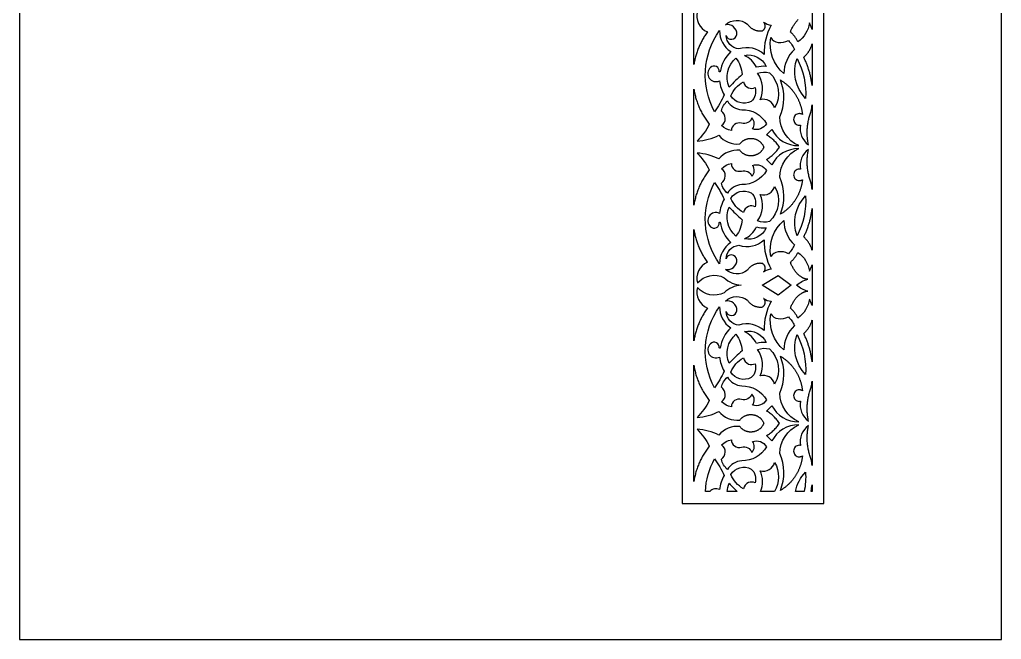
# Model space of a CAD drawing. Extents: x -415 to 415, y -1000 to 1000.
# Drawn here: x -415 to 415, y -1000 to -476 of the extents above; entities that cross this region are included whole.
import ezdxf

# ---------------------------------------------------------------- set-up
doc = ezdxf.new("R2010")
doc.units = 0
doc.header["$MEASUREMENT"] = 0
doc.layers.add('BITMAP_LAYER', color=18, linetype='CONTINUOUS')

msp = doc.modelspace()

# ---------------------------------------------------------------- linework, layer by layer
at = {"layer": 'BITMAP_LAYER'}
for points in [[(-415, -1000), (415, -1000), (415, 1000), (-415, 1000)], [(145, -885), (265, -885), (265, 885), (145, 885)], [(255, -531.81), (254.91, -531.03), (254.81, -530.25), (254.7, -529.48), (254.58, -528.7), (254.45, -527.93), (254.32, -527.15), (254.17, -526.38), (254.02, -525.61), (253.86, -524.85), (253.69, -524.08), (253.52, -523.32), (253.33, -522.56), (253.14, -521.8), (252.94, -521.04), (252.73, -520.28), (252.51, -519.53), (252.28, -518.78), (252.05, -518.03), (251.8, -517.29), (251.55, -516.55), (251.29, -515.81), (251.03, -515.07), (250.75, -514.33), (250.47, -513.6), (250.17, -512.87), (249.87, -512.15), (249.57, -511.42), (249.25, -510.7), (248.93, -509.99), (248.59, -509.27), (248.25, -508.56), (247.91, -507.86), (248.23, -507.57), (248.54, -507.28), (248.85, -506.99), (249.15, -506.69), (249.45, -506.38), (249.74, -506.07), (250.02, -505.76), (250.3, -505.44), (250.57, -505.11), (250.84, -504.78), (251.1, -504.45), (251.35, -504.11), (251.6, -503.77), (251.84, -503.42), (252.07, -503.07), (252.3, -502.72), (252.52, -502.36), (252.73, -501.99), (252.94, -501.63), (253.14, -501.26), (253.33, -500.89), (253.52, -500.51), (253.7, -500.13), (253.87, -499.74), (254.04, -499.36), (254.2, -498.97), (254.35, -498.58), (254.49, -498.18), (254.63, -497.78), (254.76, -497.38), (254.88, -496.98), (255, -496.57)], [(255, -671.03), (254.88, -670.63), (254.76, -670.22), (254.63, -669.82), (254.49, -669.42), (254.35, -669.03), (254.2, -668.63), (254.04, -668.25), (253.87, -667.86), (253.7, -667.48), (253.52, -667.1), (253.33, -666.72), (253.14, -666.35), (252.94, -665.98), (252.73, -665.61), (252.52, -665.25), (252.3, -664.89), (252.07, -664.53), (251.84, -664.18), (251.6, -663.84), (251.35, -663.49), (251.1, -663.16), (250.84, -662.82), (250.57, -662.49), (250.3, -662.17), (250.02, -661.85), (249.74, -661.53), (249.45, -661.22), (249.15, -660.92), (248.85, -660.62), (248.54, -660.32), (248.23, -660.03), (247.91, -659.75), (248.25, -659.04), (248.59, -658.33), (248.93, -657.62), (249.25, -656.9), (249.57, -656.18), (249.87, -655.46), (250.17, -654.73), (250.47, -654), (250.75, -653.27), (251.03, -652.54), (251.29, -651.8), (251.55, -651.06), (251.8, -650.32), (252.05, -649.57), (252.28, -648.82), (252.51, -648.07), (252.73, -647.32), (252.94, -646.56), (253.14, -645.81), (253.33, -645.05), (253.52, -644.29), (253.69, -643.52), (253.86, -642.76), (254.02, -641.99), (254.17, -641.22), (254.32, -640.45), (254.45, -639.68), (254.58, -638.9), (254.7, -638.13), (254.81, -637.35), (254.91, -636.57), (255, -635.79)], [(237.34, -700.56), (226.39, -708.91), (212.67, -700.56), (226.39, -692.22)], [(255, -765.33), (254.91, -764.55), (254.81, -763.78), (254.7, -763), (254.58, -762.22), (254.45, -761.45), (254.32, -760.68), (254.17, -759.9), (254.02, -759.14), (253.86, -758.37), (253.69, -757.6), (253.52, -756.84), (253.33, -756.08), (253.14, -755.32), (252.94, -754.56), (252.73, -753.81), (252.51, -753.05), (252.28, -752.3), (252.05, -751.56), (251.8, -750.81), (251.55, -750.07), (251.29, -749.33), (251.03, -748.59), (250.75, -747.85), (250.47, -747.12), (250.17, -746.39), (249.87, -745.67), (249.57, -744.94), (249.25, -744.22), (248.93, -743.51), (248.59, -742.79), (248.25, -742.08), (247.91, -741.38), (248.23, -741.09), (248.54, -740.8), (248.85, -740.51), (249.15, -740.21), (249.45, -739.9), (249.74, -739.59), (250.02, -739.28), (250.3, -738.96), (250.57, -738.63), (250.84, -738.3), (251.1, -737.97), (251.35, -737.63), (251.6, -737.29), (251.84, -736.94), (252.07, -736.59), (252.3, -736.24), (252.52, -735.88), (252.73, -735.52), (252.94, -735.15), (253.14, -734.78), (253.33, -734.41), (253.52, -734.03), (253.7, -733.65), (253.87, -733.27), (254.04, -732.88), (254.2, -732.49), (254.35, -732.1), (254.49, -731.7), (254.63, -731.3), (254.76, -730.9), (254.88, -730.5), (255, -730.09)], [(255, -875), (254.12, -875), (254.26, -874.29), (254.38, -873.59), (254.62, -872.17), (254.82, -870.74), (255, -869.31)]]:
    msp.add_lwpolyline(points, close=True, dxfattribs=at)
for points in [[(157.98, -468.92, 0.362219), (166.47, -486.43), (165.92, -487.21), (165.38, -487.99), (164.85, -488.78), (164.33, -489.57), (163.83, -490.37), (163.34, -491.18), (162.86, -491.99), (162.39, -492.82), (161.94, -493.64), (161.5, -494.48), (161.07, -495.32), (160.65, -496.16), (160.24, -497.01), (159.85, -497.87), (159.47, -498.73), (159.11, -499.59), (158.75, -500.47), (158.41, -501.34), (158.08, -502.22), (157.77, -503.11), (157.46, -504), (157.17, -504.89), (156.9, -505.79), (156.63, -506.69), (156.38, -507.6), (156.15, -508.51), (155.92, -509.42), (155.71, -510.34), (155.51, -511.26), (155.33, -512.18), (155.16, -513.11), (155, -514.04), (155, -420.04)], [(255, -467.04), (255, -484.28), (254.79, -483.56), (254.56, -482.86), (254.31, -482.16), (254.03, -481.47), (253.73, -480.78), (253.41, -480.11), (253.06, -479.44), (252.7, -478.79, -0.208868), (243.04, -494.82), (242.75, -494.23), (242.44, -493.64), (242.11, -493.07), (241.77, -492.5), (241.42, -491.94), (241.05, -491.4), (240.67, -490.86), (240.28, -490.33), (239.87, -489.81), (239.45, -489.31), (239.01, -488.81), (238.57, -488.33), (238.11, -487.85), (237.64, -487.39), (237.15, -486.94), (236.66, -486.5), (236.89, -485.89), (237.13, -485.27), (237.39, -484.64), (237.67, -484.02), (237.97, -483.4), (238.28, -482.78), (238.61, -482.16), (238.96, -481.55), (239.32, -480.94), (239.7, -480.35), (240.09, -479.76), (240.5, -479.18), (240.93, -478.61), (241.36, -478.06), (241.82, -477.52), (242.28, -477), (242.76, -476.49), (243.26, -476)]]:
    msp.add_lwpolyline(points, format="xyb", dxfattribs=at)
for points in [[(181.66, -480.43, -0.369668), (200.42, -479.81), (200.69, -480.19), (200.96, -480.57), (201.25, -480.93), (201.55, -481.28), (201.87, -481.62), (202.19, -481.94), (202.52, -482.25), (202.86, -482.55), (203.22, -482.84), (203.58, -483.11), (203.95, -483.37), (204.33, -483.61), (204.71, -483.85), (205.11, -484.06), (205.51, -484.27), (205.92, -484.46), (206.33, -484.63), (206.75, -484.79), (207.17, -484.94), (207.6, -485.07), (208.04, -485.18), (208.48, -485.28), (208.92, -485.37), (209.37, -485.44), (209.82, -485.49), (210.27, -485.52), (210.72, -485.55), (211.18, -485.55), (211.64, -485.54), (212.1, -485.51), (212.56, -485.46), (213.01, -485.4), (213.24, -485.27), (213.45, -485.12), (213.66, -484.96), (213.85, -484.79), (214.03, -484.61), (214.21, -484.42), (214.37, -484.22), (214.52, -484.01), (214.66, -483.8), (214.79, -483.58), (214.9, -483.35), (215, -483.11), (215.09, -482.87), (215.17, -482.63), (215.23, -482.38), (215.28, -482.13), (215.32, -481.87), (215.34, -481.61), (215.35, -481.35), (215.34, -481.1), (215.32, -480.84), (215.28, -480.58), (215.23, -480.32), (215.16, -480.06), (215.07, -479.81), (214.97, -479.56), (214.85, -479.31), (214.72, -479.07), (214.56, -478.83), (214.39, -478.59), (214.2, -478.37), (214, -478.15, 0.139367), (220.42, -480.63, 0.137585), (214.52, -505.4, 0.273416), (193.17, -500.84, -0.380149), (182.24, -489.3, 0.816534), (191.34, -488.58, 0.498191)], [(176.73, -485.22, 0.253104), (186.15, -503.08, 0.164445), (177.36, -520.24, -0.18041), (176.48, -520.1, 0.708801), (169.12, -516.52, 0.880107), (176.74, -527.74, 0.104328), (180.56, -539.71, -0.046557), (172.58, -553.9, -0.286298)], [(220.18, -491.23, 0.230321), (226.16, -495.24, 0.166766), (234.94, -493.68, -0.083811), (240.12, -501.14, 0.210839), (231.19, -521.67, -0.275821)], [(197.74, -506.27, -0.358347), (216.03, -515.5, 0.094175), (207.94, -516.31, 0.177653)], [(190.56, -508.51, -0.142886), (195.87, -522.44, 0.034019), (184.97, -533.05, -0.331334)], [(242.24, -508.76, -0.135946), (249.45, -542.58, -0.285871)], [(208.96, -521.4, -0.155287), (218.85, -520.87, -0.354773), (223.3, -550.62, 0.420521), (211.16, -543.74, 0.259642)], [(196.86, -528.52, 0.231072), (201.26, -533.68, 0.211684), (206.73, -533.43, -0.293727), (203.54, -545.17, -0.392189), (186.22, -540.47, -0.163302)], [(228.21, -527.04), (228.69, -527.33), (229.18, -527.64), (229.65, -527.95), (230.12, -528.26), (230.59, -528.59), (231.05, -528.92), (231.51, -529.25), (231.96, -529.59), (232.4, -529.94), (232.84, -530.29), (233.27, -530.65), (233.7, -531.02), (234.12, -531.39), (234.53, -531.77), (234.94, -532.15), (235.35, -532.54), (235.74, -532.93), (236.13, -533.33), (236.52, -533.74), (236.9, -534.15), (237.27, -534.56), (237.64, -534.98), (238, -535.41), (238.35, -535.84), (238.7, -536.27), (239.04, -536.71), (239.38, -537.15), (239.71, -537.6), (240.03, -538.06), (240.34, -538.52), (240.65, -538.98), (240.95, -539.45), (241.25, -539.92), (241.54, -540.39), (241.82, -540.87), (242.09, -541.36), (242.36, -541.84), (242.62, -542.34), (242.88, -542.83), (243.12, -543.33), (243.36, -543.83), (243.59, -544.34), (243.82, -544.85), (244.04, -545.36), (244.25, -545.88), (244.45, -546.4), (244.65, -546.93), (244.84, -547.45), (245.02, -547.98), (245.19, -548.51), (245.36, -549.05), (245.51, -549.59), (245.66, -550.13), (245.81, -550.68), (245.94, -551.22), (246.07, -551.77), (246.19, -552.32), (246.3, -552.88), (246.4, -553.44), (246.5, -553.99), (246.59, -554.56), (246.66, -555.12), (246.74, -555.68), (246.8, -556.25), (246.5, -556.08), (246.2, -555.93), (245.88, -555.8), (245.56, -555.69), (245.22, -555.61), (244.89, -555.55), (244.54, -555.51), (244.2, -555.5, 0.414214), (239.33, -560.36, 0.414214), (244.2, -565.23), (244.47, -565.22), (244.74, -565.2), (245.01, -565.16), (245.27, -565.11, 0.297221), (251.95, -581.9), (251.77, -581), (251.6, -580.1), (251.45, -579.19), (251.32, -578.29), (251.2, -577.38), (251.1, -576.48), (251.01, -575.57), (250.95, -574.66), (250.89, -573.76), (250.86, -572.85), (250.84, -571.94), (250.84, -571.03), (250.85, -570.12), (250.88, -569.22), (250.93, -568.31), (251, -567.4), (251.08, -566.5), (251.17, -565.6), (251.28, -564.7), (251.41, -563.8), (251.56, -562.9), (251.72, -562.01), (251.9, -561.12), (252.09, -560.23), (252.3, -559.34), (252.52, -558.46), (252.77, -557.58), (253.02, -556.71), (253.3, -555.84), (253.59, -554.97), (253.89, -554.11), (254.22, -553.25), (254.45, -551.95), (254.66, -550.65), (254.84, -549.34), (255, -548.03), (255, -583.8), (255, -583.8), (255, -583.8), (255, -619.57), (254.84, -618.26), (254.66, -616.96), (254.45, -615.65), (254.22, -614.35), (253.89, -613.5), (253.59, -612.63), (253.3, -611.77), (253.02, -610.9), (252.77, -610.02), (252.52, -609.14), (252.3, -608.26), (252.09, -607.37), (251.9, -606.49), (251.72, -605.59), (251.56, -604.7), (251.41, -603.8), (251.28, -602.91), (251.17, -602.01), (251.08, -601.1), (251, -600.2), (250.93, -599.29), (250.88, -598.39), (250.85, -597.48), (250.84, -596.57), (250.84, -595.67), (250.86, -594.76), (250.89, -593.85), (250.95, -592.94), (251.01, -592.03), (251.1, -591.12), (251.2, -590.22), (251.32, -589.31), (251.45, -588.41), (251.6, -587.51), (251.77, -586.61), (251.95, -585.71, 0.297221), (245.27, -602.49), (245.01, -602.44), (244.74, -602.4), (244.47, -602.38), (244.2, -602.37, 0.414214), (239.33, -607.24, 0.414214), (244.2, -612.1), (244.54, -612.09), (244.89, -612.05), (245.22, -611.99), (245.56, -611.91), (245.88, -611.8), (246.2, -611.68), (246.5, -611.52), (246.8, -611.35), (246.74, -611.92), (246.66, -612.48), (246.59, -613.05), (246.5, -613.61), (246.4, -614.17), (246.3, -614.72), (246.19, -615.28), (246.07, -615.83), (245.94, -616.38), (245.81, -616.93), (245.66, -617.47), (245.51, -618.01), (245.36, -618.55), (245.19, -619.09), (245.02, -619.62), (244.84, -620.15), (244.65, -620.68), (244.45, -621.2), (244.25, -621.72), (244.04, -622.24), (243.82, -622.75), (243.59, -623.26), (243.36, -623.77), (243.12, -624.27), (242.88, -624.77), (242.62, -625.27), (242.36, -625.76), (242.09, -626.25), (241.82, -626.73), (241.54, -627.21), (241.25, -627.69), (240.95, -628.16), (240.65, -628.63), (240.34, -629.09), (240.03, -629.55), (239.71, -630), (239.38, -630.45), (239.04, -630.89), (238.7, -631.33), (238.35, -631.77), (238, -632.2), (237.64, -632.62), (237.27, -633.04), (236.9, -633.46), (236.52, -633.87), (236.13, -634.27), (235.74, -634.67), (235.35, -635.06), (234.94, -635.45), (234.53, -635.84), (234.12, -636.21), (233.7, -636.58), (233.27, -636.95), (232.84, -637.31), (232.4, -637.66), (231.96, -638.01), (231.51, -638.35), (231.05, -638.69), (230.59, -639.02), (230.12, -639.34), (229.65, -639.66), (229.18, -639.97), (228.69, -640.27), (228.21, -640.57, 0.201358), (227.73, -609.33, -0.293471), (243.65, -585.11, 0.28506), (220.98, -598.68), (216.45, -594.15), (217.27, -593.66), (218.07, -593.15), (218.85, -592.62), (219.62, -592.06), (220.37, -591.48), (221.1, -590.88), (221.82, -590.26), (222.51, -589.62), (223.18, -588.96), (223.84, -588.28), (224.48, -587.58), (225.09, -586.86), (225.68, -586.12), (226.26, -585.37), (226.81, -584.59), (227.34, -583.8), (227.34, -583.8), (227.34, -583.8), (226.81, -583.01), (226.26, -582.24), (225.68, -581.48), (225.09, -580.74), (224.48, -580.03), (223.84, -579.33), (223.18, -578.64), (222.51, -577.98), (221.82, -577.34), (221.1, -576.72), (220.37, -576.12), (219.62, -575.54), (218.85, -574.99), (218.07, -574.45), (217.27, -573.94), (216.45, -573.45), (220.98, -568.93, 0.28506), (243.65, -582.49, -0.293471), (227.73, -558.27, 0.201358)], [(155, -534.72), (155.17, -535.73), (155.36, -536.74), (155.56, -537.74), (155.78, -538.74), (156.02, -539.74), (156.27, -540.73), (156.53, -541.72), (156.82, -542.7), (157.11, -543.68), (157.42, -544.66), (157.75, -545.62), (158.1, -546.59), (158.45, -547.55), (158.83, -548.5), (159.22, -549.45), (159.62, -550.39), (160.04, -551.32), (160.47, -552.25), (160.92, -553.17), (161.39, -554.08), (161.86, -554.99), (162.36, -555.89), (162.86, -556.79), (163.39, -557.67), (163.92, -558.55), (164.47, -559.42), (165.04, -560.28), (165.62, -561.14), (166.21, -561.98), (166.82, -562.82), (167.44, -563.65), (168.08, -564.47, -0.078206), (157.74, -578.8, 0.099058), (176.23, -573.76, 0.253489), (193.84, -581.08), (194.11, -580.74), (194.38, -580.42), (194.66, -580.11), (194.95, -579.81), (195.24, -579.52), (195.54, -579.25), (195.85, -578.99), (196.17, -578.75), (196.49, -578.51), (196.82, -578.29), (197.15, -578.08), (197.49, -577.88), (197.83, -577.7), (198.18, -577.53), (198.53, -577.37), (198.88, -577.22), (199.24, -577.09), (199.6, -576.96), (199.97, -576.85), (200.33, -576.76), (200.7, -576.67), (201.07, -576.6), (201.45, -576.54), (201.82, -576.49), (202.2, -576.45), (202.57, -576.42), (202.95, -576.41), (203.32, -576.41), (203.7, -576.41), (204.07, -576.44), (204.45, -576.47), (204.82, -576.51), (205.19, -576.57), (205.56, -576.64), (205.93, -576.72), (206.29, -576.81), (206.65, -576.91), (207.01, -577.02), (207.37, -577.15), (207.72, -577.28), (208.06, -577.43), (208.41, -577.59), (208.74, -577.76), (209.08, -577.94), (209.41, -578.13), (209.73, -578.33), (210.04, -578.54), (210.35, -578.77), (210.66, -579), (210.95, -579.25), (211.24, -579.51), (211.52, -579.77), (211.79, -580.05), (212.06, -580.34), (212.31, -580.64), (212.56, -580.95), (212.8, -581.27), (213.03, -581.6), (213.25, -581.94), (213.46, -582.29), (213.66, -582.65), (213.84, -583.03), (214.02, -583.41), (214.18, -583.8), (214.02, -584.19), (213.84, -584.58), (213.66, -584.95), (213.46, -585.31), (213.25, -585.66), (213.03, -586), (212.8, -586.33), (212.56, -586.65), (212.31, -586.96), (212.06, -587.26), (211.79, -587.55), (211.52, -587.83), (211.24, -588.1), (210.95, -588.35), (210.66, -588.6), (210.35, -588.84), (210.04, -589.06), (209.73, -589.27), (209.41, -589.48), (209.08, -589.67), (208.74, -589.85), (208.41, -590.02), (208.06, -590.17), (207.72, -590.32), (207.37, -590.46), (207.01, -590.58), (206.65, -590.7), (206.29, -590.8), (205.93, -590.89), (205.56, -590.97), (205.19, -591.03), (204.82, -591.09), (204.45, -591.13), (204.07, -591.17), (203.7, -591.19), (203.32, -591.2), (202.95, -591.2), (202.57, -591.18), (202.2, -591.16), (201.82, -591.12), (201.45, -591.07), (201.07, -591.01), (200.7, -590.93), (200.33, -590.85), (199.97, -590.75), (199.6, -590.64), (199.24, -590.52), (198.88, -590.38), (198.53, -590.23), (198.18, -590.08), (197.83, -589.9), (197.49, -589.72), (197.15, -589.52), (196.82, -589.31), (196.49, -589.09), (196.17, -588.86), (195.85, -588.61), (195.54, -588.35), (195.24, -588.08), (194.95, -587.79), (194.66, -587.5), (194.38, -587.18), (194.11, -586.86), (193.84, -586.52, 0.253489), (176.23, -593.84, 0.099058), (157.74, -588.8, -0.078206), (168.08, -603.14), (167.44, -603.96), (166.82, -604.78), (166.21, -605.62), (165.62, -606.47), (165.04, -607.32), (164.47, -608.18), (163.92, -609.05), (163.39, -609.93), (162.86, -610.82), (162.36, -611.71), (161.86, -612.61), (161.39, -613.52), (160.92, -614.43), (160.47, -615.36), (160.04, -616.28), (159.62, -617.22), (159.22, -618.16), (158.83, -619.1), (158.45, -620.06), (158.1, -621.02), (157.75, -621.98), (157.42, -622.95), (157.11, -623.92), (156.82, -624.9), (156.53, -625.88), (156.27, -626.87), (156.02, -627.86), (155.78, -628.86), (155.56, -629.86), (155.36, -630.87), (155.17, -631.87), (155, -632.89)], [(183.36, -544.73, 0.242634), (195.49, -552.18, -0.280967), (216.38, -564.04, -0.358891), (204.65, -568.39, 0.369609), (204.11, -559.16, -0.384853), (195.31, -563.59, 0.48266), (186.74, -569.83, -0.17375), (178.51, -565.54, 0.528808), (178.25, -553.35, -0.140873)], [(186.74, -597.77, 0.48266), (195.31, -604.01, -0.384853), (204.11, -608.45, 0.369609), (204.65, -599.22, -0.358891), (216.38, -603.57, -0.280967), (195.49, -615.42, 0.242634), (183.36, -622.87, -0.140873), (178.25, -614.25, 0.528808), (178.51, -602.06, -0.17375)], [(172.58, -613.7, -0.046557), (180.56, -627.89, 0.104328), (176.74, -639.87, 0.880107), (169.12, -651.08, 0.708801), (176.48, -647.5, -0.18041), (177.36, -647.37, 0.164445), (186.15, -664.53, 0.253104), (176.73, -682.38, -0.286298)], [(186.22, -627.13, -0.392189), (203.54, -622.44, -0.293727), (206.73, -634.17, 0.211684), (201.26, -633.92, 0.231072), (196.86, -639.08, -0.163302)], [(223.3, -616.98, -0.354773), (218.85, -646.73, -0.155287), (208.96, -646.21, 0.259642), (211.16, -623.86, 0.420521)], [(249.45, -625.03, -0.135946), (242.24, -658.84, -0.285871)], [(184.97, -634.55, 0.034019), (195.87, -645.16, -0.142886), (190.56, -659.09, -0.331334)], [(231.19, -645.93, 0.210839), (240.12, -666.47, -0.083811), (234.94, -673.93, 0.166766), (226.16, -672.36, 0.230321), (220.18, -676.37, -0.275821)], [(155, -653.56), (155.16, -654.49), (155.33, -655.42), (155.51, -656.34), (155.71, -657.26), (155.92, -658.18), (156.15, -659.09), (156.38, -660), (156.63, -660.91), (156.9, -661.81), (157.17, -662.71), (157.46, -663.61), (157.77, -664.5), (158.08, -665.38), (158.41, -666.26), (158.75, -667.14), (159.11, -668.01), (159.47, -668.88), (159.85, -669.74), (160.24, -670.59), (160.65, -671.44), (161.07, -672.29), (161.5, -673.13), (161.94, -673.96), (162.39, -674.79), (162.86, -675.61), (163.34, -676.42), (163.83, -677.23), (164.33, -678.03), (164.85, -678.83), (165.38, -679.62), (165.92, -680.4), (166.47, -681.17, 0.362219), (157.98, -698.68, -0.343365), (180.68, -694.22, 0.182087), (195.06, -700.56, 0.182087), (180.68, -706.9, -0.343365), (157.98, -702.44, 0.362219), (166.47, -719.95), (165.92, -720.73), (165.38, -721.51), (164.85, -722.3), (164.33, -723.09), (163.83, -723.89), (163.34, -724.7), (162.86, -725.52), (162.39, -726.34), (161.94, -727.16), (161.5, -728), (161.07, -728.84), (160.65, -729.68), (160.24, -730.53), (159.85, -731.39), (159.47, -732.25), (159.11, -733.12), (158.75, -733.99), (158.41, -734.86), (158.08, -735.74), (157.77, -736.63), (157.46, -737.52), (157.17, -738.41), (156.9, -739.31), (156.63, -740.22), (156.38, -741.12), (156.15, -742.03), (155.92, -742.95), (155.71, -743.86), (155.51, -744.78), (155.33, -745.71), (155.16, -746.63), (155, -747.56), (155, -700.56)], [(207.94, -651.29, 0.094175), (216.03, -652.1, -0.358347), (197.74, -661.33, 0.177653)], [(214.52, -662.2, 0.137585), (220.42, -686.97, 0.139367), (214, -689.46), (214.2, -689.24), (214.39, -689.01), (214.56, -688.78), (214.72, -688.54), (214.85, -688.29), (214.97, -688.05), (215.07, -687.8), (215.16, -687.54), (215.23, -687.28), (215.28, -687.03), (215.32, -686.77), (215.34, -686.51), (215.35, -686.25), (215.34, -685.99), (215.32, -685.73), (215.28, -685.48), (215.23, -685.23), (215.17, -684.98), (215.09, -684.73), (215, -684.49), (214.9, -684.26), (214.79, -684.03), (214.66, -683.81), (214.52, -683.59), (214.37, -683.38), (214.21, -683.18), (214.03, -682.99), (213.85, -682.81), (213.66, -682.64), (213.45, -682.48), (213.24, -682.34), (213.01, -682.2), (212.56, -682.14), (212.1, -682.09), (211.64, -682.07), (211.18, -682.05), (210.72, -682.06), (210.27, -682.08), (209.82, -682.12), (209.37, -682.17), (208.92, -682.24), (208.48, -682.32), (208.04, -682.42), (207.6, -682.54), (207.17, -682.67), (206.75, -682.81), (206.33, -682.97), (205.92, -683.15), (205.51, -683.34), (205.11, -683.54), (204.71, -683.76), (204.33, -683.99), (203.95, -684.23), (203.58, -684.49), (203.22, -684.77), (202.86, -685.05), (202.52, -685.35), (202.19, -685.66), (201.87, -685.99), (201.55, -686.33), (201.25, -686.68), (200.96, -687.04), (200.69, -687.41), (200.42, -687.8, -0.369668), (181.66, -687.18, 0.498191), (191.34, -679.02, 0.816534), (182.24, -678.31, -0.380149), (193.17, -666.76, 0.273416)], [(243.04, -672.78, -0.208868), (252.7, -688.81), (253.06, -688.16), (253.41, -687.49), (253.73, -686.82), (254.03, -686.14), (254.31, -685.44), (254.56, -684.75), (254.79, -684.04), (255, -683.33), (255, -700.56), (255, -700.56), (255, -700.56), (255, -700.56), (255, -700.56), (255, -717.8), (254.79, -717.09), (254.56, -716.38), (254.31, -715.68), (254.03, -714.99), (253.73, -714.31), (253.41, -713.63), (253.06, -712.97), (252.7, -712.31, -0.208868), (243.04, -728.34), (242.75, -727.75), (242.44, -727.16), (242.11, -726.59), (241.77, -726.02), (241.42, -725.47), (241.05, -724.92), (240.67, -724.38), (240.28, -723.85), (239.87, -723.34), (239.45, -722.83), (239.01, -722.33), (238.57, -721.85), (238.11, -721.37), (237.64, -720.91), (237.15, -720.46), (236.66, -720.02), (236.89, -719.41), (237.13, -718.79), (237.39, -718.17), (237.67, -717.54), (237.97, -716.92), (238.28, -716.3), (238.61, -715.69), (238.96, -715.07), (239.32, -714.47), (239.7, -713.87), (240.09, -713.28), (240.5, -712.7), (240.93, -712.13), (241.36, -711.58), (241.82, -711.04), (242.28, -710.52), (242.76, -710.01), (243.26, -709.53), (243.76, -709.06), (244.28, -708.62), (244.81, -708.2), (245.36, -707.8), (245.91, -707.44), (246.19, -707.26), (246.48, -707.1), (246.76, -706.94), (247.05, -706.78), (247.34, -706.64), (247.64, -706.5), (247.94, -706.38), (248.24, -706.26), (248.54, -706.14), (248.84, -706.04), (249.15, -705.95), (249.46, -705.86), (249.77, -705.79), (250.09, -705.72), (250.41, -705.66), (250.73, -705.61), (251.05, -705.58), (251.37, -705.55, -0.124553), (241.87, -700.56, -0.124553), (251.37, -695.58), (251.05, -695.55), (250.73, -695.51), (250.41, -695.46), (250.09, -695.41), (249.77, -695.34), (249.46, -695.26), (249.15, -695.18), (248.84, -695.08), (248.54, -694.98), (248.24, -694.87), (247.94, -694.75), (247.64, -694.62), (247.34, -694.48), (247.05, -694.34), (246.76, -694.19), (246.48, -694.03), (246.19, -693.86), (245.91, -693.69), (245.36, -693.32), (244.81, -692.93), (244.28, -692.51), (243.76, -692.06), (243.26, -691.6), (242.76, -691.11), (242.28, -690.61), (241.82, -690.09), (241.36, -689.55), (240.93, -688.99), (240.5, -688.43), (240.09, -687.85), (239.7, -687.26), (239.32, -686.66), (238.96, -686.05), (238.61, -685.44), (238.28, -684.82), (237.97, -684.2), (237.67, -683.58), (237.39, -682.96), (237.13, -682.34), (236.89, -681.72), (236.66, -681.1), (237.15, -680.67), (237.64, -680.21), (238.11, -679.75), (238.57, -679.28), (239.01, -678.79), (239.45, -678.3), (239.87, -677.79), (240.28, -677.27), (240.67, -676.74), (241.05, -676.21), (241.42, -675.66), (241.77, -675.1), (242.11, -674.54), (242.44, -673.96), (242.75, -673.38)], [(181.66, -713.95, -0.369668), (200.42, -713.33), (200.69, -713.71), (200.96, -714.09), (201.25, -714.45), (201.55, -714.8), (201.87, -715.14), (202.19, -715.46), (202.52, -715.77), (202.86, -716.07), (203.22, -716.36), (203.58, -716.63), (203.95, -716.89), (204.33, -717.14), (204.71, -717.37), (205.11, -717.59), (205.51, -717.79), (205.92, -717.98), (206.33, -718.15), (206.75, -718.31), (207.17, -718.46), (207.6, -718.59), (208.04, -718.7), (208.48, -718.8), (208.92, -718.89), (209.37, -718.96), (209.82, -719.01), (210.27, -719.05), (210.72, -719.07), (211.18, -719.07), (211.64, -719.06), (212.1, -719.03), (212.56, -718.99), (213.01, -718.92), (213.24, -718.79), (213.45, -718.64), (213.66, -718.48), (213.85, -718.31), (214.03, -718.13), (214.21, -717.94), (214.37, -717.74), (214.52, -717.54), (214.66, -717.32), (214.79, -717.1), (214.9, -716.87), (215, -716.63), (215.09, -716.39), (215.17, -716.15), (215.23, -715.9), (215.28, -715.65), (215.32, -715.39), (215.34, -715.14), (215.35, -714.88), (215.34, -714.62), (215.32, -714.36), (215.28, -714.1), (215.23, -713.84), (215.16, -713.58), (215.07, -713.33), (214.97, -713.08), (214.85, -712.83), (214.72, -712.59), (214.56, -712.35), (214.39, -712.12), (214.2, -711.89), (214, -711.67, 0.139367), (220.42, -714.16, 0.137585), (214.52, -738.92, 0.273416), (193.17, -734.36, -0.380149), (182.24, -722.82, 0.816534), (191.34, -722.11, 0.498191)], [(176.73, -718.74, 0.253104), (186.15, -736.6, 0.164445), (177.36, -753.76, -0.18041), (176.48, -753.62, 0.708801), (169.12, -750.04, 0.880107), (176.74, -761.26, 0.104328), (180.56, -773.23, -0.046557), (172.58, -787.43, -0.286298)], [(220.18, -724.75, 0.230321), (226.16, -728.76, 0.166766), (234.94, -727.2, -0.083811), (240.12, -734.66, 0.210839), (231.19, -755.2, -0.275821)], [(190.56, -742.04, -0.142886), (195.87, -755.96, 0.034019), (184.97, -766.58, -0.331334)], [(197.74, -739.79, -0.358347), (216.03, -749.02, 0.094175), (207.94, -749.83, 0.177653)], [(242.24, -742.28, -0.135946), (249.45, -776.1, -0.285871)], [(208.96, -754.92, -0.155287), (218.85, -754.39, -0.354773), (223.3, -784.15, 0.420521), (211.16, -777.26, 0.259642)], [(196.86, -762.04, 0.231072), (201.26, -767.2, 0.211684), (206.73, -766.95, -0.293727), (203.54, -778.69, -0.392189), (186.22, -773.99, -0.163302)], [(228.21, -760.56), (228.69, -760.86), (229.18, -761.16), (229.65, -761.47), (230.12, -761.79), (230.59, -762.11), (231.05, -762.44), (231.51, -762.77), (231.96, -763.12), (232.4, -763.46), (232.84, -763.82), (233.27, -764.18), (233.7, -764.54), (234.12, -764.91), (234.53, -765.29), (234.94, -765.67), (235.35, -766.06), (235.74, -766.45), (236.13, -766.85), (236.52, -767.26), (236.9, -767.67), (237.27, -768.08), (237.64, -768.5), (238, -768.93), (238.35, -769.36), (238.7, -769.79), (239.04, -770.23), (239.38, -770.68), (239.71, -771.13), (240.03, -771.58), (240.34, -772.04), (240.65, -772.5), (240.95, -772.97), (241.25, -773.44), (241.54, -773.91), (241.82, -774.39), (242.09, -774.88), (242.36, -775.37), (242.62, -775.86), (242.88, -776.35), (243.12, -776.85), (243.36, -777.36), (243.59, -777.86), (243.82, -778.37), (244.04, -778.89), (244.25, -779.4), (244.45, -779.92), (244.65, -780.45), (244.84, -780.97), (245.02, -781.5), (245.19, -782.04), (245.36, -782.57), (245.51, -783.11), (245.66, -783.65), (245.81, -784.2), (245.94, -784.74), (246.07, -785.29), (246.19, -785.85), (246.3, -786.4), (246.4, -786.96), (246.5, -787.52), (246.59, -788.08), (246.66, -788.64), (246.74, -789.21), (246.8, -789.77), (246.5, -789.6), (246.2, -789.45), (245.88, -789.32), (245.56, -789.21), (245.22, -789.13), (244.89, -789.07), (244.54, -789.03), (244.2, -789.02, 0.414214), (239.33, -793.89, 0.414214), (244.2, -798.75), (244.47, -798.74), (244.74, -798.72), (245.01, -798.68), (245.27, -798.63, 0.297221), (251.95, -815.42), (251.77, -814.52), (251.6, -813.62), (251.45, -812.72), (251.32, -811.81), (251.2, -810.91), (251.1, -810), (251.01, -809.09), (250.95, -808.19), (250.89, -807.28), (250.86, -806.37), (250.84, -805.46), (250.84, -804.55), (250.85, -803.64), (250.88, -802.74), (250.93, -801.83), (251, -800.93), (251.08, -800.02), (251.17, -799.12), (251.28, -798.22), (251.41, -797.32), (251.56, -796.42), (251.72, -795.53), (251.9, -794.64), (252.09, -793.75), (252.3, -792.87), (252.52, -791.98), (252.77, -791.1), (253.02, -790.23), (253.3, -789.36), (253.59, -788.49), (253.89, -787.63), (254.22, -786.77), (254.45, -785.47), (254.66, -784.17), (254.84, -782.86), (255, -781.56), (255, -817.32), (255, -817.32), (255, -817.32), (255, -853.09), (254.84, -851.78), (254.66, -850.48), (254.45, -849.18), (254.22, -847.88), (253.89, -847.02), (253.59, -846.16), (253.3, -845.29), (253.02, -844.42), (252.77, -843.54), (252.52, -842.66), (252.3, -841.78), (252.09, -840.9), (251.9, -840.01), (251.72, -839.12), (251.56, -838.22), (251.41, -837.33), (251.28, -836.43), (251.17, -835.53), (251.08, -834.63), (251, -833.72), (250.93, -832.82), (250.88, -831.91), (250.85, -831), (250.84, -830.1), (250.84, -829.19), (250.86, -828.28), (250.89, -827.37), (250.95, -826.46), (251.01, -825.55), (251.1, -824.65), (251.2, -823.74), (251.32, -822.83), (251.45, -821.93), (251.6, -821.03), (251.77, -820.13), (251.95, -819.23, 0.297221), (245.27, -836.02), (245.01, -835.96), (244.74, -835.93), (244.47, -835.9), (244.2, -835.9, 0.414214), (239.33, -840.76, 0.414214), (244.2, -845.63), (244.54, -845.61), (244.89, -845.58), (245.22, -845.52), (245.56, -845.43), (245.88, -845.33), (246.2, -845.2), (246.5, -845.05), (246.8, -844.87), (246.74, -845.44), (246.66, -846.01), (246.59, -846.57), (246.5, -847.13), (246.4, -847.69), (246.3, -848.25), (246.19, -848.8), (246.07, -849.35), (245.94, -849.9), (245.81, -850.45), (245.66, -850.99), (245.51, -851.54), (245.36, -852.07), (245.19, -852.61), (245.02, -853.14), (244.84, -853.67), (244.65, -854.2), (244.45, -854.72), (244.25, -855.24), (244.04, -855.76), (243.82, -856.28), (243.59, -856.79), (243.36, -857.29), (243.12, -857.8), (242.88, -858.29), (242.62, -858.79), (242.36, -859.28), (242.09, -859.77), (241.82, -860.25), (241.54, -860.73), (241.25, -861.21), (240.95, -861.68), (240.65, -862.15), (240.34, -862.61), (240.03, -863.07), (239.71, -863.52), (239.38, -863.97), (239.04, -864.42), (238.7, -864.86), (238.35, -865.29), (238, -865.72), (237.64, -866.15), (237.27, -866.57), (236.9, -866.98), (236.52, -867.39), (236.13, -867.79), (235.74, -868.19), (235.35, -868.59), (234.94, -868.97), (234.53, -869.36), (234.12, -869.73), (233.7, -870.11), (233.27, -870.47), (232.84, -870.83), (232.4, -871.18), (231.96, -871.53), (231.51, -871.87), (231.05, -872.21), (230.59, -872.54), (230.12, -872.86), (229.65, -873.18), (229.18, -873.49), (228.69, -873.79), (228.21, -874.09, 0.201358), (227.73, -842.85, -0.293471), (243.65, -818.64, 0.28506), (220.98, -832.2), (216.45, -827.67), (217.27, -827.18), (218.07, -826.67), (218.85, -826.14), (219.62, -825.58), (220.37, -825), (221.1, -824.4), (221.82, -823.78), (222.51, -823.14), (223.18, -822.48), (223.84, -821.8), (224.48, -821.1), (225.09, -820.38), (225.68, -819.64), (226.26, -818.89), (226.81, -818.11), (227.34, -817.32), (227.34, -817.32), (227.34, -817.32), (226.81, -816.53), (226.26, -815.76), (225.68, -815), (225.09, -814.27), (224.48, -813.55), (223.84, -812.85), (223.18, -812.17), (222.51, -811.51), (221.82, -810.86), (221.1, -810.24), (220.37, -809.64), (219.62, -809.07), (218.85, -808.51), (218.07, -807.98), (217.27, -807.46), (216.45, -806.98), (220.98, -802.45, 0.28506), (243.65, -816.01, -0.293471), (227.73, -791.79, 0.201358)], [(155, -768.24), (155.17, -769.25), (155.36, -770.26), (155.56, -771.26), (155.78, -772.26), (156.02, -773.26), (156.27, -774.25), (156.53, -775.24), (156.82, -776.22), (157.11, -777.2), (157.42, -778.18), (157.75, -779.15), (158.1, -780.11), (158.45, -781.07), (158.83, -782.02), (159.22, -782.97), (159.62, -783.91), (160.04, -784.84), (160.47, -785.77), (160.92, -786.69), (161.39, -787.61), (161.86, -788.51), (162.36, -789.41), (162.86, -790.31), (163.39, -791.19), (163.92, -792.07), (164.47, -792.94), (165.04, -793.8), (165.62, -794.66), (166.21, -795.5), (166.82, -796.34), (167.44, -797.17), (168.08, -797.99, -0.078206), (157.74, -812.33, 0.099058), (176.23, -807.28, 0.253489), (193.84, -814.6), (194.11, -814.26), (194.38, -813.94), (194.66, -813.63), (194.95, -813.33), (195.24, -813.05), (195.54, -812.77), (195.85, -812.51), (196.17, -812.27), (196.49, -812.03), (196.82, -811.81), (197.15, -811.6), (197.49, -811.41), (197.83, -811.22), (198.18, -811.05), (198.53, -810.89), (198.88, -810.74), (199.24, -810.61), (199.6, -810.49), (199.97, -810.38), (200.33, -810.28), (200.7, -810.19), (201.07, -810.12), (201.45, -810.06), (201.82, -810.01), (202.2, -809.97), (202.57, -809.94), (202.95, -809.93), (203.32, -809.93), (203.7, -809.94), (204.07, -809.96), (204.45, -809.99), (204.82, -810.04), (205.19, -810.09), (205.56, -810.16), (205.93, -810.24), (206.29, -810.33), (206.65, -810.43), (207.01, -810.54), (207.37, -810.67), (207.72, -810.8), (208.06, -810.95), (208.41, -811.11), (208.74, -811.28), (209.08, -811.46), (209.41, -811.65), (209.73, -811.85), (210.04, -812.07), (210.35, -812.29), (210.66, -812.53), (210.95, -812.77), (211.24, -813.03), (211.52, -813.3), (211.79, -813.57), (212.06, -813.86), (212.31, -814.16), (212.56, -814.47), (212.8, -814.79), (213.03, -815.12), (213.25, -815.46), (213.46, -815.82), (213.66, -816.18), (213.84, -816.55), (214.02, -816.93), (214.18, -817.32), (214.02, -817.72), (213.84, -818.1), (213.66, -818.47), (213.46, -818.83), (213.25, -819.18), (213.03, -819.52), (212.8, -819.86), (212.56, -820.18), (212.31, -820.49), (212.06, -820.78), (211.79, -821.07), (211.52, -821.35), (211.24, -821.62), (210.95, -821.88), (210.66, -822.12), (210.35, -822.36), (210.04, -822.58), (209.73, -822.79), (209.41, -823), (209.08, -823.19), (208.74, -823.37), (208.41, -823.54), (208.06, -823.7), (207.72, -823.84), (207.37, -823.98), (207.01, -824.1), (206.65, -824.22), (206.29, -824.32), (205.93, -824.41), (205.56, -824.49), (205.19, -824.56), (204.82, -824.61), (204.45, -824.66), (204.07, -824.69), (203.7, -824.71), (203.32, -824.72), (202.95, -824.72), (202.57, -824.7), (202.2, -824.68), (201.82, -824.64), (201.45, -824.59), (201.07, -824.53), (200.7, -824.45), (200.33, -824.37), (199.97, -824.27), (199.6, -824.16), (199.24, -824.04), (198.88, -823.9), (198.53, -823.76), (198.18, -823.6), (197.83, -823.43), (197.49, -823.24), (197.15, -823.04), (196.82, -822.84), (196.49, -822.61), (196.17, -822.38), (195.85, -822.13), (195.54, -821.87), (195.24, -821.6), (194.95, -821.32), (194.66, -821.02), (194.38, -820.71), (194.11, -820.38), (193.84, -820.05, 0.253489), (176.23, -827.36, 0.099058), (157.74, -822.32, -0.078206), (168.08, -836.66), (167.44, -837.48), (166.82, -838.31), (166.21, -839.14), (165.62, -839.99), (165.04, -840.84), (164.47, -841.71), (163.92, -842.58), (163.39, -843.45), (162.86, -844.34), (162.36, -845.23), (161.86, -846.13), (161.39, -847.04), (160.92, -847.96), (160.47, -848.88), (160.04, -849.81), (159.62, -850.74), (159.22, -851.68), (158.83, -852.63), (158.45, -853.58), (158.1, -854.54), (157.75, -855.5), (157.42, -856.47), (157.11, -857.44), (156.82, -858.42), (156.53, -859.41), (156.27, -860.39), (156.02, -861.39), (155.78, -862.38), (155.56, -863.38), (155.36, -864.39), (155.17, -865.4), (155, -866.41)], [(183.36, -778.25, 0.242634), (195.49, -785.7, -0.280967), (216.38, -797.56, -0.358891), (204.65, -801.91, 0.369609), (204.11, -792.68, -0.384853), (195.31, -797.11, 0.48266), (186.74, -803.35, -0.17375), (178.51, -799.06, 0.528808), (178.25, -786.87, -0.140873)], [(186.74, -831.3, 0.48266), (195.31, -837.54, -0.384853), (204.11, -841.97, 0.369609), (204.65, -832.74, -0.358891), (216.38, -837.09, -0.280967), (195.49, -848.95, 0.242634), (183.36, -856.4, -0.140873), (178.25, -847.77, 0.528808), (178.51, -835.59, -0.17375)], [(172.58, -847.22, -0.046557), (180.56, -861.42, 0.104328), (176.74, -873.39, 0.343414), (168.5, -875), (164.79, -875, -0.112357)], [(186.22, -860.65, -0.392189), (203.54, -855.96, -0.293727), (206.73, -867.69, 0.211684), (201.26, -867.44, 0.231072), (196.86, -872.6, -0.163302)], [(223.3, -850.5, -0.276216), (223.16, -875), (211.47, -875, 0.19841), (211.16, -857.38, 0.420521)], [(249.45, -858.55, -0.063922), (248.33, -875), (240.9, -875, -0.144687)], [(184.97, -868.07, 0.021657), (191.74, -875), (183.24, -875, -0.085335)]]:
    msp.add_lwpolyline(points, format="xyb", close=True, dxfattribs=at)

doc.saveas('drawing.dxf')
